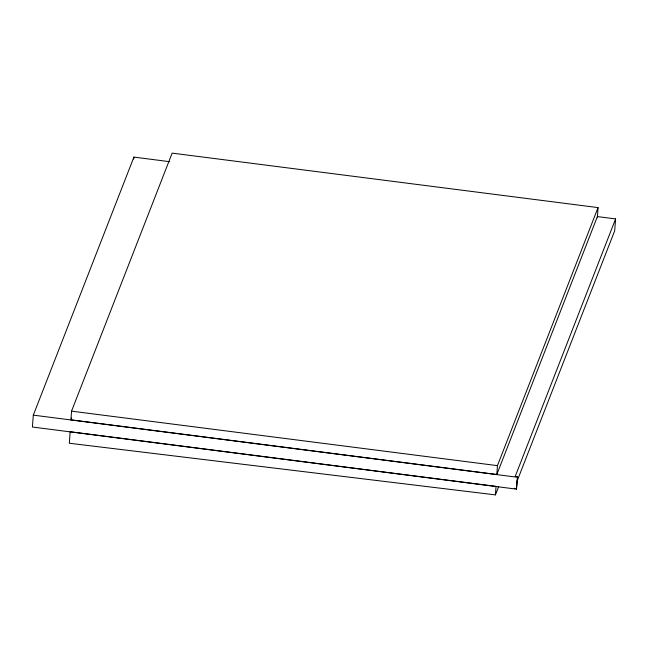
<?xml version="1.0" encoding="UTF-8"?>
<svg xmlns="http://www.w3.org/2000/svg" width="648" height="648" viewBox="0 0 648 648"><rect width="100%" height="100%" fill="white"/><g stroke="black" fill="none" stroke-linecap="round" stroke-linejoin="round"><path stroke-width="0.97" d="M516.829 481.78L614.685 230.793L615.6 218.911L597.391 216.578L496.83 474.49L70.948 419.831L71.547 411.156L172.149 153.122L598.047 207.603L597.351 217.688M495.437 494.878L496.02 486.381L70.13 431.73L69.344 443.248L495.437 494.878L498.668 486.583M496.83 474.49L497.445 465.637L598.047 207.603M169.525 161.668L133.917 157.1L33.315 415.133L32.4 427.016L516.448 489.135L517.566 476.734L515.201 476.426L615.6 218.911M133.763 159.076L133.917 157.1M516.448 489.135L517.566 476.734M70.948 419.831L71.677 417.968M71.547 411.156L497.445 465.637M33.315 415.133L517.363 477.252M514.285 488.309L516.65 488.608"/></g></svg>
